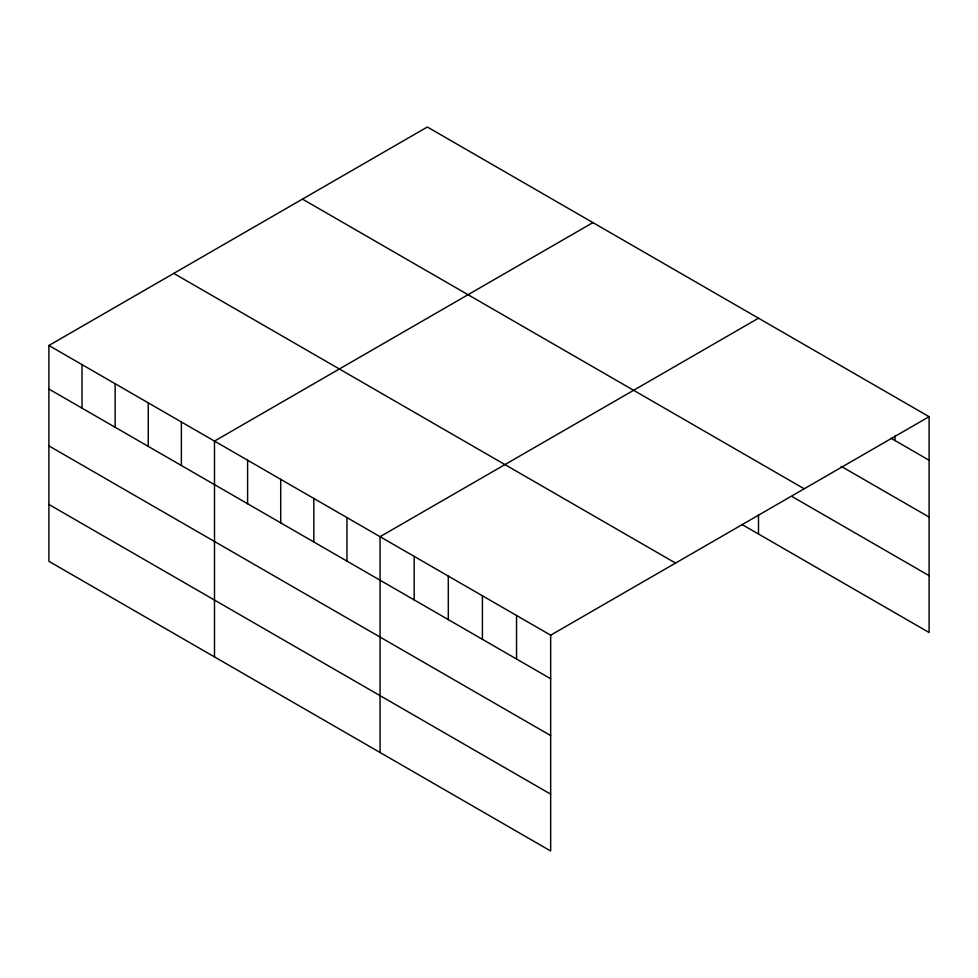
<?xml version="1.0" encoding="UTF-8"?>
<svg xmlns="http://www.w3.org/2000/svg" width="978" height="978" viewBox="0 0 978 978"><rect width="100%" height="100%" fill="white"/><g stroke="black" fill="none" stroke-linecap="round" stroke-linejoin="round"><path stroke-width="1.47" d="M48.9 345.491L550.663 635.187L550.663 850.994L48.9 561.311L48.9 345.491L427.337 127.006L929.1 416.689L929.1 632.509L741.947 524.452M592.925 222.605L214.488 441.09L214.488 656.898M758.5 318.205L380.063 536.69L380.063 752.498M550.663 635.187L929.1 416.689M891.044 438.254L929.1 460.235M841.178 466.323L929.1 517.081M302.459 199.109L804.222 488.792M792.62 496.861L929.1 575.651M173.778 273.388L675.541 563.083M48.9 389.024L550.663 678.72M48.9 445.882L550.663 735.566M48.9 504.452L550.663 794.148M894.98 436.029L894.98 440.528M758.5 514.562L758.5 534.012M516.543 615.48L516.543 659.013M482.423 595.785L482.423 639.319M448.303 576.091L448.303 619.624M414.183 556.384L414.183 599.917M346.945 517.57L346.945 561.103M313.828 498.45L313.828 541.983M280.71 479.33L280.71 522.863M247.593 460.21L247.593 503.743M181.37 421.97L181.37 465.504M148.253 402.85L148.253 446.384M115.135 383.731L115.135 427.264M82.018 364.611L82.018 408.144"/></g></svg>
